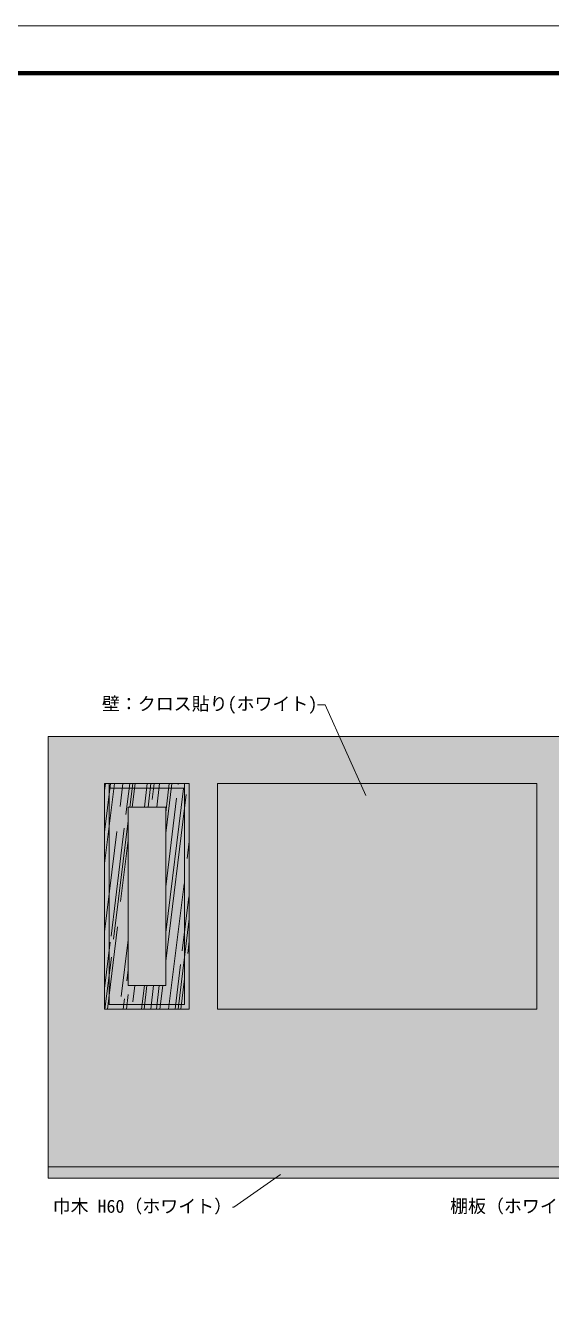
# Model space of a CAD drawing. Header units: millimetres. Extents: x -63086 to 83971, y -129912 to 13382.
# Drawn here: x 17469 to 20264, y -95349 to -88513 of the extents above; entities that cross this region are included whole.
import ezdxf
from ezdxf import colors
from ezdxf.entities.mleader import LeaderData, LeaderLine
from ezdxf.math import Vec2, Vec3

# ---------------------------------------------------------------- set-up
doc = ezdxf.new("R2010")
doc.units = ezdxf.units.MM
doc.layers.get('0').update_dxf_attribs({"lineweight": 0})
for name, color, linetype, lineweight in [('01用紙枠', 7, 'Continuous', 5), ('展開', 7, 'Continuous', 9), ('展開建具用', 250, 'Continuous', 9)]:
    doc.layers.add(name, color=color, linetype=linetype, lineweight=lineweight)
doc.layers.add('文字', color=7, linetype='Continuous')
doc.styles.get("Standard").update_dxf_attribs({"font": 'MS Mincho.ttf'})
doc.dimstyles.new('寸法', dxfattribs={"dimtxt": 70, "dimasz": 25, "dimexe": 1.5, "dimexo": 200, "dimtad": 1, "dimdec": 0, "dimtxsty": 'Standard', "dimblk": 'DOT', "dimcen": 2.5, "dimadec": 0, "dimazin": 0, "dimtfac": 1, "dimtdec": 0, "dimtmove": 0, "dimatfit": 3, "dimfxl": 200, "dimfxlon": 1, "dimarcsym": 0})

# ---------------------------------------------------------------- blocks, each defined once
blk = doc.blocks.new('_Dot')
at = {"color": 0, "linetype": 'ByBlock', "lineweight": -2}
blk.add_line((-0.5, 0), (-1, 0), dxfattribs=at)
at = {"color": 0, "linetype": 'ByBlock', "const_width": 0.5}
blk.add_lwpolyline([(-0.25, 0, 1), (0.25, 0, 1)], format="xyb", close=True, dxfattribs=at)
blk = doc.blocks.new('*D649')
at = {"layer": 'Defpoints', "color": 0, "ltscale": 10, "transparency": 16777216}
for p in [(17588.2, -92296.2), (17046.8, -94646.2), (17588.2, -94646.2)]:
    blk.add_point(p, dxfattribs=at)
at = {"layer": '展開建具用', "color": 0, "lineweight": -2, "ltscale": 10, "transparency": 16777216}
for p, q in [((17246.8, -92296.2), (17045.3, -92296.2)), ((17046.8, -92321.2), (17046.8, -94621.2)), ((17246.8, -94646.2), (17045.3, -94646.2))]:
    blk.add_line(p, q, dxfattribs=at)
at = {"layer": '展開建具用', "color": 0, "lineweight": -2, "ltscale": 10, "transparency": 16777216, "xscale": 25, "yscale": 25, "zscale": 25}
for p, rotation in [((17046.8, -92296.2), 90), ((17046.8, -94646.2), 270)]:
    blk.add_blockref('_Dot', p, dxfattribs=dict(at, rotation=rotation))
at = {"layer": '展開建具用', "color": 0, "ltscale": 10, "transparency": 16777216, "insert": (17011.2, -93471.2), "char_height": 70, "attachment_point": 5, "rotation": 90}
blk.add_mtext('2350', dxfattribs=at)

msp = doc.modelspace()

# ---------------------------------------------------------------- hatches: boundary and pattern name
at = {"ltscale": 10, "true_color": 0x9c5e31, "transparency": 33554541}
h = msp.add_hatch(dxfattribs=at)
h.set_pattern_fill('AR-RROOF', color=25, scale=3.8, angle=83)
h.set_pattern_definition([(83, (3875, 404.97), (-69.92233, 222.52405), [1447.8, -193.04, 482.6, -96.52]), (83, (3842.75, 538.26), (-139.17757, -80.156), [289.56, -31.8516, 579.12, -72.39]), (83, (3799.45, 462.87), (-3.01966, 506.04398), [772.16, -135.128, 386.08, -96.52])])
h.paths.add_polyline_path([(18313.2131, -92571.1699), (17913.2131, -92571.1699), (17913.2131, -93721.1699), (18313.2131, -93721.1699)], flags=17)
h.paths.add_polyline_path([(18213.2131, -92671.1699), (18213.2131, -93621.1699), (18013.2131, -93621.1699), (18013.2131, -92671.1699)], flags=16)
h.paths.add_polyline_path([(18313.2131, -92546.1699), (17913.2131, -92546.1699), (17913.2131, -92571.1699), (18313.2131, -92571.1699)], flags=17)
h.paths.add_polyline_path([(18338.2131, -92546.1699), (18313.2131, -92546.1699), (18313.2131, -92571.1699), (18313.2131, -93721.1699), (17913.2131, -93721.1699), (17913.2131, -92571.1699), (17913.2131, -92546.1699), (17888.2131, -92546.1699), (17888.2131, -93746.1699), (18338.2131, -93746.1699)])
at = {"layer": '展開', "ltscale": 10, "true_color": 0xfffefa}
h = msp.add_hatch(color=7, dxfattribs=at)
h.dxf.hatch_style = 1
h.paths.add_polyline_path([(20788.2131, -92296.1699), (17588.2131, -92296.1699), (17588.2131, -92546.1699), (17588.2131, -94586.1699), (20788.2131, -94586.1699), (20788.2131, -93746.1699), (20338.2131, -93746.1699), (20338.2131, -92546.1699), (20788.2131, -92546.1699)])
h.paths.add_polyline_path([(20188.2131, -92546.1699), (20188.2131, -93746.1699), (18488.2131, -93746.1699), (18488.2131, -92546.1699)], flags=16)
h.paths.add_polyline_path([(18338.2131, -92546.1699), (18338.2131, -93746.1699), (17888.2131, -93746.1699), (17888.2131, -92546.1699)], flags=16)
h.paths.add_polyline_path([(18313.2131, -93721.1699), (17913.2131, -93721.1699), (17913.2131, -92571.1699), (18313.2131, -92571.1699)], flags=0)
h.paths.add_polyline_path([(18213.2131, -92671.1699), (18213.2131, -93621.1699), (18013.2131, -93621.1699), (18013.2131, -92671.1699)], flags=0)
h.paths.add_polyline_path([(20188.2131, -92546.1699), (18488.2131, -92546.1699), (18488.2131, -93746.1699), (20188.2131, -93746.1699)], flags=0)
at = {"layer": '展開', "ltscale": 10, "true_color": 0xf0c089, "transparency": 33554607}
h = msp.add_hatch(color=31, dxfattribs=at)
h.dxf.hatch_style = 1
h.paths.add_polyline_path([(18313.2131, -92546.1699), (17913.2131, -92546.1699), (17913.2131, -92571.1699), (18313.2131, -92571.1699)], flags=17)
h.paths.add_polyline_path([(17913.2131, -92546.1699), (17888.2131, -92546.1699), (17888.2131, -93746.1699), (18338.2131, -93746.1699), (18338.2131, -92546.1699), (18313.2131, -92546.1699), (18313.2131, -92571.1699), (18313.2131, -93721.1699), (17913.2131, -93721.1699)])
at = {"layer": '展開', "ltscale": 10, "true_color": 0xfffefa}
h = msp.add_hatch(color=7, dxfattribs=at)
h.dxf.hatch_style = 1
h.paths.add_polyline_path([(20188.2131, -92546.1699), (18488.2131, -92546.1699), (18488.2131, -93746.1699), (20188.2131, -93746.1699)])
at = {"layer": '展開', "ltscale": 10, "true_color": 0xf0c089, "transparency": 33554607}
h = msp.add_hatch(color=31, dxfattribs=at)
h.dxf.hatch_style = 1
h.paths.add_polyline_path([(18313.2131, -92571.1699), (17913.2131, -92571.1699), (17913.2131, -93721.1699), (18313.2131, -93721.1699)])
h.paths.add_polyline_path([(18213.2131, -92671.1699), (18213.2131, -93621.1699), (18013.2131, -93621.1699), (18013.2131, -92671.1699)], flags=16)
at = {"layer": '展開', "ltscale": 10}
h = msp.add_hatch(color=256, dxfattribs=at)
h.dxf.hatch_style = 1
h.set_gradient(color1=(122, 175, 223), name='CYLINDER')
h.paths.add_polyline_path([(18213.2131, -92671.1699), (18013.2131, -92671.1699), (18013.2131, -93621.1699), (18213.2131, -93621.1699)])
at = {"layer": '展開建具用', "ltscale": 10, "true_color": 0xfffdf5, "transparency": 33554687}
h = msp.add_hatch(color=7, dxfattribs=at)
h.dxf.hatch_style = 1
h.paths.add_polyline_path([(20788.2131, -94586.1699), (17588.2131, -94586.1699), (17588.2131, -94646.1699), (20788.2131, -94646.1699)])

# ---------------------------------------------------------------- linework, layer by layer
at = {"layer": '01用紙枠'}
msp.add_lwpolyline([(13390.554, -88513.4318), (13390.554, -101874.5247), (32285.0288, -101874.5247), (32285.0288, -88513.4318)], close=True, dxfattribs=at)
msp.add_lwpolyline([(13390.554, -88513.4318), (13390.554, -101874.5247), (32285.0288, -101874.5247), (32285.0288, -88513.4318)], close=True, dxfattribs=at)
at = {"layer": '01用紙枠', "const_width": 22.4934}
msp.add_lwpolyline([(13653.0698, -101621.3986), (32022.513, -101621.3986), (32022.513, -88766.5579), (13653.0698, -88766.5579)], close=True, dxfattribs=at)
msp.add_lwpolyline([(13653.0698, -101621.3986), (32022.513, -101621.3986), (32022.513, -88766.5579), (13653.0698, -88766.5579)], close=True, dxfattribs=at)
msp.add_lwpolyline([(13653.0698, -101621.3986), (32022.513, -101621.3986), (32022.513, -88766.5579), (13653.0698, -88766.5579)], close=True, dxfattribs=at)
at = {"layer": '01用紙枠', "lineweight": 5, "const_width": 22.4934}
msp.add_lwpolyline([(13653.0698, -101621.3986), (32022.513, -101621.3986), (32022.513, -88766.5579), (13653.0698, -88766.5579)], close=True, dxfattribs=at)
msp.add_lwpolyline([(13653.0698, -101621.3986), (32022.513, -101621.3986), (32022.513, -88766.5579), (13653.0698, -88766.5579)], close=True, dxfattribs=at)
at = {"layer": '展開建具用', "ltscale": 10}
for p, q in [((17588.2131, -92296.1699), (27578.2131, -92296.1699)), ((17588.2131, -92296.1699), (17588.2131, -94646.1699)), ((17588.2131, -92296.1699), (17588.2131, -92546.1699)), ((17888.2131, -92546.1699), (18338.2131, -92546.1699)), ((17888.2131, -92546.1699), (17888.2131, -93746.1699)), ((17913.2131, -92546.1699), (17913.2131, -93721.1699)), ((18313.2131, -92546.1699), (18313.2131, -93721.1699)), ((18338.2131, -92546.1699), (18338.2131, -93746.1699)), ((18488.2131, -92546.1699), (18488.2131, -93746.1699)), ((18488.2131, -92546.1699), (20188.2131, -92546.1699)), ((20188.2131, -92546.1699), (20188.2131, -93746.1699)), ((17913.2131, -92571.1699), (18313.2131, -92571.1699)), ((18013.2131, -92671.1699), (18213.2131, -92671.1699)), ((18013.2131, -92671.1699), (18013.2131, -93621.1699)), ((18213.2131, -92671.1699), (18213.2131, -93621.1699)), ((18013.2131, -93621.1699), (18213.2131, -93621.1699)), ((17588.2131, -94646.1699), (17588.2131, -93746.1699)), ((17888.2131, -93746.1699), (18338.2131, -93746.1699)), ((17913.2131, -93721.1699), (18313.2131, -93721.1699)), ((20188.2131, -93746.1699), (18488.2131, -93746.1699)), ((17588.2131, -94646.1699), (17588.2131, -94586.1699)), ((17588.2131, -94586.1699), (20788.2131, -94586.1699)), ((17588.2131, -94646.1699), (27578.2131, -94646.1699))]:
    msp.add_line(p, q, dxfattribs=at)

# ---------------------------------------------------------------- dimensions: what is measured, and where the dimension line sits
dim = msp.add_linear_dim(base=(17046.8165, -94646.1699), p1=(17588.2131, -92296.1699), p2=(17588.2131, -94646.1699), angle=90, dimstyle='寸法', dxfattribs=at)
dim.commit()
dim.dimension.update_dxf_attribs({"geometry": '*D649', "text_midpoint": (17011.1915, -93471.1699)})

# ---------------------------------------------------------------- leaders
at = {"layer": '文字', "ltscale": 10}
ml = msp.add_multileader_mtext('Standard', dxfattribs=at)
ml.set_content('壁：クロス貼り(ホワイト)', color=256)
ml.set_leader_properties(lineweight=0)
ml.build(insert=Vec2(0, 0))
ctx = ml.context
ctx.base_point, ctx.char_height, ctx.plane_origin = Vec3(17813.5071, -92127.5106), 70, Vec3(17765.1364, -92779.466)
ctx.text_align_type = 2
notes = []
notes.append((ctx, [(1, (1, 1, 0), (19061.3101, -92127.5106), (-1, 0), 39.803, [(0, [(19280.0393, -92613.7562)], 0, [])])]))
ctx.mtext.insert, ctx.mtext.width, ctx.mtext.alignment, ctx.mtext.flow_direction = Vec3(19019.5071, -92086.3106), 1181.545645, 3, 5
ml = msp.add_multileader_mtext('Standard', dxfattribs=at)
ml.set_content('棚板（ホワイト）', color=256)
ml.set_leader_properties(lineweight=0)
ml.build(insert=Vec2(0, 0))
ctx = ml.context
ctx.base_point, ctx.char_height, ctx.plane_origin = Vec3(19745.7623, -94800.8492), 70, Vec3(20175.8636, -95477.7254)
ctx.text_align_type = 2
notes.append((ctx, [(0, (1, 1, 0), (20499.7623, -94800.8492), (-1, 0), 8, [(0, [(21388.0594, -93463.6279)], 0, [])])]))
ctx.mtext.insert, ctx.mtext.width, ctx.mtext.alignment, ctx.mtext.flow_direction = Vec3(20489.7623, -94759.4492), 983.151021, 3, 5
ml = msp.add_multileader_mtext('Standard', dxfattribs=at)
ml.set_content('巾木 H60（ホワイト）', color=256)
ml.set_leader_properties(lineweight=0)
ml.build(insert=Vec2(0, 0))
ctx = ml.context
ctx.base_point, ctx.char_height, ctx.plane_origin = Vec3(17630.3543, -94800.8492), 70, Vec3(18252.4557, -95477.7254)
ctx.text_align_type = 2
notes.append((ctx, [(0, (1, 1, 0), (18576.3543, -94800.8492), (-1, 0), 8, [(0, [(18826.2773, -94624.6699)], 0, [])])]))
ctx.mtext.insert, ctx.mtext.width, ctx.mtext.alignment, ctx.mtext.flow_direction = Vec3(18566.3543, -94760.0492), 983.151021, 3, 5
for ctx, leaders in notes:
    for number, flags, end, landing, length, lines in leaders:
        leader = LeaderData()
        leader.index, (leader.has_last_leader_line, leader.has_dogleg_vector, leader.attachment_direction) = number, flags
        leader.last_leader_point, leader.dogleg_vector, leader.dogleg_length = Vec3(end), Vec3(landing), length
        for number, points, colour, breaks in lines:
            line = LeaderLine()
            line.index, line.vertices, line.color, line.breaks = number, Vec3.list(points), colors.encode_raw_color(colour), breaks
            leader.lines.append(line)
        ctx.leaders.append(leader)

doc.saveas('drawing.dxf')
